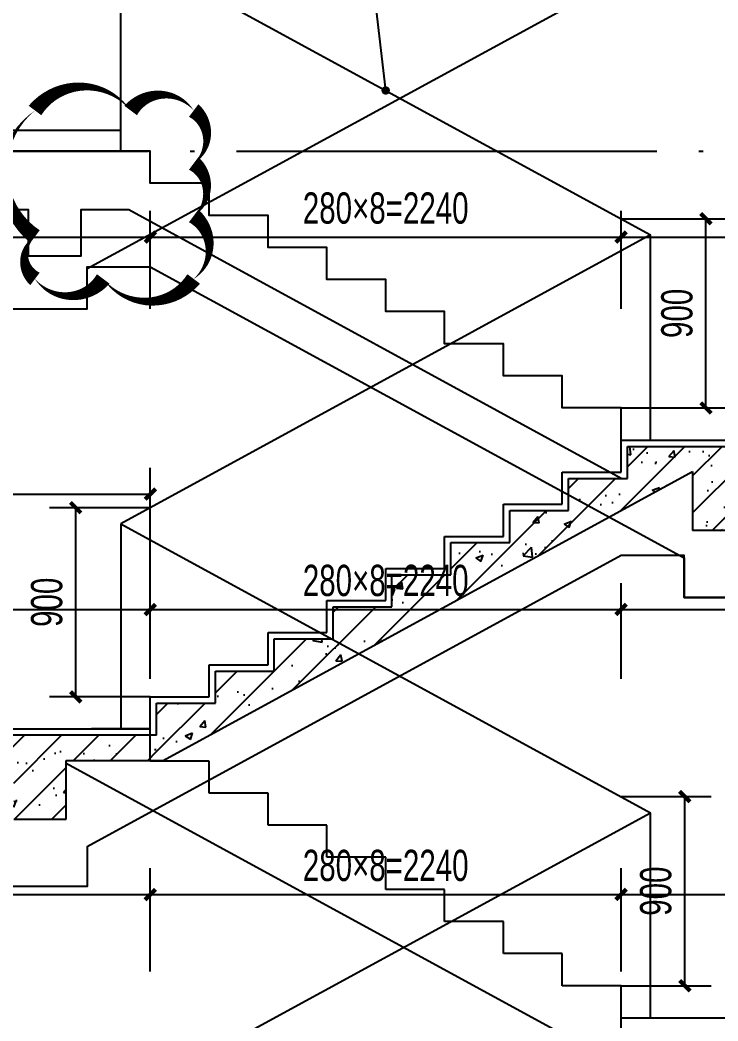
# Model space of a CAD drawing. Extents: x -26219 to 315419, y -160410 to -120810.
# Drawn here: x 262453 to 265774, y -135975 to -131211 of the extents above; entities that cross this region are included whole.
import ezdxf

# ---------------------------------------------------------------- set-up
doc = ezdxf.new("R2010")
doc.units = 0
doc.header["$LTSCALE"] = 1000
doc.header["$MEASUREMENT"] = 0
doc.linetypes.add('DOTE', pattern=[2.42, 2, -0.2, 0.02, -0.2])
for name, color, linetype in [('01-标注_尺寸', 124, 'Continuous'), ('01-标注_符号', 200, 'Continuous'), ('05-填充_天正', 26, 'Continuous'), ('A-E_栏杆', 232, 'Continuous'), ('A_AXIS-轴线', 36, 'Continuous'), ('A_STR-砼墙', 51, 'Continuous'), ('S_E_A-E_楼梯', 4, 'Continuous'), ('S_SURFACE', 6, 'Continuous')]:
    doc.layers.add(name, color=color, linetype=linetype)
doc.layers.add('DIM_MODI', color=6, linetype='Continuous', plot=False)
doc.styles.add('_TCH_DIM_T3', font='ros.shx', dxfattribs={"width": 0.705882, "bigfont": 'jd.shx'})
doc.dimstyles.new('_TCH_ARCH&&50', dxfattribs={"dimtxt": 148.75, "dimasz": 50, "dimexe": 125, "dimexo": 150, "dimgap": 63.125, "dimtad": 1, "dimdec": 0, "dimzin": 0, "dimdsep": 46, "dimtxsty": '_TCH_DIM_T3', "dimblk": 'ARCHTICK', "dimcen": 0.09, "dimclrt": 7, "dimazin": 2, "dimtfac": 1, "dimtdec": 0, "dimtix": 1, "dimtmove": 2, "dimatfit": 3, "dimfxl": 0, "dimtolj": 1, "dimtzin": 0, "dimarcsym": 0})
pattern_1 = [(45, (-233226.89, 206368.42), (-88.388348, 88.388348), []), (50, (-233226.9, 206368.42), (358.63009, -31.37607), [37.5, -412.5]), (355, (-233226.9, 206368.42), (-69.37567, 376.09607), [30, -330]), (100.4514, (-233197, 206365.8), (289.2547, 344.71977), [31.8701, -350.57106]), (46.1842, (-233226.9, 206468.4), (533.62052, -82.7595), [56.25, -618.75]), (96.6356, (-233182.4, 206461.5), (467.33135, 487.05894), [47.80514, -525.8565]), (351.1842, (-233226.9, 206468.4), (467.33097, 487.0593), [45, -495]), (21, (-233176.9, 206443.42), (298.45353, -201.30945), [37.5, -412.5]), (326, (-233176.9, 206443.42), (121.65767, 362.57502), [30, -330]), (71.4514, (-233152, 206426.64), (420.11131, 161.26525), [31.8701, -350.57106]), (37.5, (-233226.89, 206368.42), (6.079928, 166.446927), [0, -326, 0, -335, 0, -331.25]), (7.5, (-233226.89, 206368.42), (131.53477, 197.205856), [0, -191, 0, -318.5, 0, -126.25]), (327.5, (-233338.39, 206368.42), (266.911218, -11.277436), [0, -125, 0, -390, 0, -517.5]), (317.5, (-233388.39, 206368.42), (291.593085, 50.05249), [0, -162.5, 0, -259, 0, -367.5])]

# ---------------------------------------------------------------- blocks, each defined once
blk = doc.blocks.new('_ArchTick')
at = {"color": 0, "linetype": 'ByBlock', "const_width": 0.4}
blk.add_lwpolyline([(-0.5, -0.5), (0.5, 0.5)], dxfattribs=at)
blk = doc.blocks.new('*D589')
at = {"layer": '01-标注_尺寸', "color": 0, "lineweight": -2, "transparency": 16777216}
for p, q in [((265312.7, -134346.1), (265312.7, -133892.1)), ((266812.7, -134346.1), (266812.7, -133892.1)), ((265312.7, -134017.1), (266812.7, -134017.1))]:
    blk.add_line(p, q, dxfattribs=at)
at = {"layer": 'Defpoints', "color": 0, "transparency": 16777216}
for p in [(266812.7, -134017.1), (265312.7, -134496.1), (266812.7, -134496.1)]:
    blk.add_point(p, dxfattribs=at)
at = {"layer": '01-标注_尺寸', "color": 0, "lineweight": -2, "transparency": 16777216, "xscale": 50, "yscale": 50, "zscale": 50, "rotation": 180}
blk.add_blockref('_ArchTick', (265312.7, -134017.1), dxfattribs=at)
at = {"layer": '01-标注_尺寸', "color": 0, "lineweight": -2, "transparency": 16777216, "xscale": 50, "yscale": 50, "zscale": 50}
blk.add_blockref('_ArchTick', (266812.7, -134017.1), dxfattribs=at)
at = {"layer": '01-标注_尺寸', "color": 7, "transparency": 16777216, "insert": (266062.7, -133879.6), "char_height": 148.75, "attachment_point": 5, "style": '_TCH_DIM_T3'}
blk.add_mtext('\\A1;1500', dxfattribs=at)
blk = doc.blocks.new('*D590')
at = {"layer": '01-标注_尺寸', "color": 0, "lineweight": -2, "transparency": 16777216}
for p, q in [((263072.7, -134346.1), (263072.7, -133892.1)), ((265312.7, -134346.1), (265312.7, -133892.1)), ((263072.7, -134017.1), (265312.7, -134017.1))]:
    blk.add_line(p, q, dxfattribs=at)
at = {"layer": 'Defpoints', "color": 0, "transparency": 16777216}
for p in [(265312.7, -134017.1), (263072.7, -134496.1), (265312.7, -134496.1)]:
    blk.add_point(p, dxfattribs=at)
at = {"layer": '01-标注_尺寸', "color": 0, "lineweight": -2, "transparency": 16777216, "xscale": 50, "yscale": 50, "zscale": 50, "rotation": 180}
blk.add_blockref('_ArchTick', (263072.7, -134017.1), dxfattribs=at)
at = {"layer": '01-标注_尺寸', "color": 0, "lineweight": -2, "transparency": 16777216, "xscale": 50, "yscale": 50, "zscale": 50}
blk.add_blockref('_ArchTick', (265312.7, -134017.1), dxfattribs=at)
at = {"layer": '01-标注_尺寸', "color": 7, "transparency": 16777216, "insert": (264192.7, -133879.6), "char_height": 148.75, "attachment_point": 5, "style": '_TCH_DIM_T3'}
blk.add_mtext('\\A1;280×8=2240', dxfattribs=at)
blk = doc.blocks.new('*D591')
at = {"layer": '01-标注_尺寸', "color": 0, "lineweight": -2, "transparency": 16777216}
for p, q in [((261062.6, -134346.1), (261062.6, -133892.1)), ((263072.7, -134346.1), (263072.7, -133892.1)), ((261062.6, -134017.1), (263072.7, -134017.1))]:
    blk.add_line(p, q, dxfattribs=at)
at = {"layer": 'Defpoints', "color": 0, "transparency": 16777216}
for p in [(263072.7, -134017.1), (261062.6, -134496.1), (263072.7, -134496.1)]:
    blk.add_point(p, dxfattribs=at)
at = {"layer": '01-标注_尺寸', "color": 0, "lineweight": -2, "transparency": 16777216, "xscale": 50, "yscale": 50, "zscale": 50, "rotation": 180}
blk.add_blockref('_ArchTick', (261062.6, -134017.1), dxfattribs=at)
at = {"layer": '01-标注_尺寸', "color": 0, "lineweight": -2, "transparency": 16777216, "xscale": 50, "yscale": 50, "zscale": 50}
blk.add_blockref('_ArchTick', (263072.7, -134017.1), dxfattribs=at)
at = {"layer": '01-标注_尺寸', "color": 7, "transparency": 16777216, "insert": (262067.6, -133879.6), "char_height": 148.75, "attachment_point": 5, "style": '_TCH_DIM_T3'}
blk.add_mtext('\\A1;2010', dxfattribs=at)
blk = doc.blocks.new('*D592')
at = {"layer": '01-标注_尺寸', "color": 0, "lineweight": -2, "transparency": 16777216}
for p, q in [((265312.7, -135739.8), (265312.7, -135248.4)), ((266812.7, -135739.8), (266812.7, -135248.4)), ((265312.7, -135373.4), (266812.7, -135373.4))]:
    blk.add_line(p, q, dxfattribs=at)
at = {"layer": 'Defpoints', "color": 0, "transparency": 16777216}
for p in [(266812.7, -135373.4), (265312.7, -135889.8), (266812.7, -135889.8)]:
    blk.add_point(p, dxfattribs=at)
at = {"layer": '01-标注_尺寸', "color": 0, "lineweight": -2, "transparency": 16777216, "xscale": 50, "yscale": 50, "zscale": 50, "rotation": 180}
blk.add_blockref('_ArchTick', (265312.7, -135373.4), dxfattribs=at)
at = {"layer": '01-标注_尺寸', "color": 0, "lineweight": -2, "transparency": 16777216, "xscale": 50, "yscale": 50, "zscale": 50}
blk.add_blockref('_ArchTick', (266812.7, -135373.4), dxfattribs=at)
at = {"layer": '01-标注_尺寸', "color": 7, "transparency": 16777216, "insert": (266062.7, -135235.9), "char_height": 148.75, "attachment_point": 5, "style": '_TCH_DIM_T3'}
blk.add_mtext('\\A1;1500', dxfattribs=at)
blk = doc.blocks.new('*D593')
at = {"layer": '01-标注_尺寸', "color": 0, "lineweight": -2, "transparency": 16777216}
for p, q in [((263072.7, -135739.8), (263072.7, -135248.4)), ((265312.7, -135739.8), (265312.7, -135248.4)), ((263072.7, -135373.4), (265312.7, -135373.4))]:
    blk.add_line(p, q, dxfattribs=at)
at = {"layer": 'Defpoints', "color": 0, "transparency": 16777216}
for p in [(265312.7, -135373.4), (263072.7, -135889.8), (265312.7, -135889.8)]:
    blk.add_point(p, dxfattribs=at)
at = {"layer": '01-标注_尺寸', "color": 0, "lineweight": -2, "transparency": 16777216, "xscale": 50, "yscale": 50, "zscale": 50, "rotation": 180}
blk.add_blockref('_ArchTick', (263072.7, -135373.4), dxfattribs=at)
at = {"layer": '01-标注_尺寸', "color": 0, "lineweight": -2, "transparency": 16777216, "xscale": 50, "yscale": 50, "zscale": 50}
blk.add_blockref('_ArchTick', (265312.7, -135373.4), dxfattribs=at)
at = {"layer": '01-标注_尺寸', "color": 7, "transparency": 16777216, "insert": (264192.7, -135235.9), "char_height": 148.75, "attachment_point": 5, "style": '_TCH_DIM_T3'}
blk.add_mtext('\\A1;280×8=2240', dxfattribs=at)
blk = doc.blocks.new('*D594')
at = {"layer": '01-标注_尺寸', "color": 0, "lineweight": -2, "transparency": 16777216}
for p, q in [((260262.7, -135739.8), (260262.7, -135248.4)), ((263072.7, -135739.8), (263072.7, -135248.4)), ((260262.7, -135373.4), (263072.7, -135373.4))]:
    blk.add_line(p, q, dxfattribs=at)
at = {"layer": 'Defpoints', "color": 0, "transparency": 16777216}
for p in [(263072.7, -135373.4), (260262.7, -135889.8), (263072.7, -135889.8)]:
    blk.add_point(p, dxfattribs=at)
at = {"layer": '01-标注_尺寸', "color": 0, "lineweight": -2, "transparency": 16777216, "xscale": 50, "yscale": 50, "zscale": 50, "rotation": 180}
blk.add_blockref('_ArchTick', (260262.7, -135373.4), dxfattribs=at)
at = {"layer": '01-标注_尺寸', "color": 0, "lineweight": -2, "transparency": 16777216, "xscale": 50, "yscale": 50, "zscale": 50}
blk.add_blockref('_ArchTick', (263072.7, -135373.4), dxfattribs=at)
at = {"layer": '01-标注_尺寸', "color": 7, "transparency": 16777216, "insert": (261667.7, -135235.9), "char_height": 148.75, "attachment_point": 5, "style": '_TCH_DIM_T3'}
blk.add_mtext('\\A1;2810', dxfattribs=at)
blk = doc.blocks.new('*D595')
at = {"layer": '01-标注_尺寸', "color": 0, "lineweight": -2, "transparency": 16777216}
for p, q in [((265312.7, -132585.3), (265312.7, -132119.6)), ((266812.7, -132585.3), (266812.7, -132119.6)), ((265312.7, -132244.6), (266812.7, -132244.6))]:
    blk.add_line(p, q, dxfattribs=at)
at = {"layer": 'Defpoints', "color": 0, "transparency": 16777216}
for p in [(266812.7, -132244.6), (265312.7, -132735.3), (266812.7, -132735.3)]:
    blk.add_point(p, dxfattribs=at)
at = {"layer": '01-标注_尺寸', "color": 0, "lineweight": -2, "transparency": 16777216, "xscale": 50, "yscale": 50, "zscale": 50, "rotation": 180}
blk.add_blockref('_ArchTick', (265312.7, -132244.6), dxfattribs=at)
at = {"layer": '01-标注_尺寸', "color": 0, "lineweight": -2, "transparency": 16777216, "xscale": 50, "yscale": 50, "zscale": 50}
blk.add_blockref('_ArchTick', (266812.7, -132244.6), dxfattribs=at)
at = {"layer": '01-标注_尺寸', "color": 7, "transparency": 16777216, "insert": (266062.7, -132107.1), "char_height": 148.75, "attachment_point": 5, "style": '_TCH_DIM_T3'}
blk.add_mtext('\\A1;1500', dxfattribs=at)
blk = doc.blocks.new('*D596')
at = {"layer": '01-标注_尺寸', "color": 0, "lineweight": -2, "transparency": 16777216}
for p, q in [((263072.7, -132585.3), (263072.7, -132119.6)), ((265312.7, -132585.3), (265312.7, -132119.6)), ((263072.7, -132244.6), (265312.7, -132244.6))]:
    blk.add_line(p, q, dxfattribs=at)
at = {"layer": 'Defpoints', "color": 0, "transparency": 16777216}
for p in [(265312.7, -132244.6), (263072.7, -132735.3), (265312.7, -132735.3)]:
    blk.add_point(p, dxfattribs=at)
at = {"layer": '01-标注_尺寸', "color": 0, "lineweight": -2, "transparency": 16777216, "xscale": 50, "yscale": 50, "zscale": 50, "rotation": 180}
blk.add_blockref('_ArchTick', (263072.7, -132244.6), dxfattribs=at)
at = {"layer": '01-标注_尺寸', "color": 0, "lineweight": -2, "transparency": 16777216, "xscale": 50, "yscale": 50, "zscale": 50}
blk.add_blockref('_ArchTick', (265312.7, -132244.6), dxfattribs=at)
at = {"layer": '01-标注_尺寸', "color": 7, "transparency": 16777216, "insert": (264192.7, -132107.1), "char_height": 148.75, "attachment_point": 5, "style": '_TCH_DIM_T3'}
blk.add_mtext('\\A1;280×8=2240', dxfattribs=at)
blk = doc.blocks.new('*D597')
at = {"layer": '01-标注_尺寸', "color": 0, "lineweight": -2, "transparency": 16777216}
for p, q in [((261062.6, -132585.3), (261062.6, -132119.6)), ((263072.7, -132585.3), (263072.7, -132119.6)), ((261062.6, -132244.6), (263072.7, -132244.6))]:
    blk.add_line(p, q, dxfattribs=at)
at = {"layer": 'Defpoints', "color": 0, "transparency": 16777216}
for p in [(263072.7, -132244.6), (261062.6, -132735.3), (263072.7, -132735.3)]:
    blk.add_point(p, dxfattribs=at)
at = {"layer": '01-标注_尺寸', "color": 0, "lineweight": -2, "transparency": 16777216, "xscale": 50, "yscale": 50, "zscale": 50, "rotation": 180}
blk.add_blockref('_ArchTick', (261062.6, -132244.6), dxfattribs=at)
at = {"layer": '01-标注_尺寸', "color": 0, "lineweight": -2, "transparency": 16777216, "xscale": 50, "yscale": 50, "zscale": 50}
blk.add_blockref('_ArchTick', (263072.7, -132244.6), dxfattribs=at)
at = {"layer": '01-标注_尺寸', "color": 7, "transparency": 16777216, "insert": (262067.6, -132107.1), "char_height": 148.75, "attachment_point": 5, "style": '_TCH_DIM_T3'}
blk.add_mtext('\\A1;2010', dxfattribs=at)
blk = doc.blocks.new('*D901')
at = {"layer": '01-标注_尺寸', "color": 0, "lineweight": -2, "transparency": 16777216}
for p, q in [((265313.8, -132157.5), (265841.5, -132157.5)), ((265716.5, -133057.5), (265716.5, -132157.5)), ((265313.8, -133057.5), (265841.5, -133057.5))]:
    blk.add_line(p, q, dxfattribs=at)
at = {"layer": 'Defpoints', "color": 0, "transparency": 16777216}
for p in [(265163.8, -132157.5), (265716.5, -132157.5), (265163.8, -133057.5)]:
    blk.add_point(p, dxfattribs=at)
at = {"layer": '01-标注_尺寸', "color": 0, "lineweight": -2, "transparency": 16777216, "xscale": 50, "yscale": 50, "zscale": 50}
for p, rotation in [((265716.5, -132157.5), 90), ((265716.5, -133057.5), 270)]:
    blk.add_blockref('_ArchTick', p, dxfattribs=dict(at, rotation=rotation))
at = {"layer": '01-标注_尺寸', "color": 7, "transparency": 16777216, "insert": (265579, -132607.5), "char_height": 148.75, "attachment_point": 5, "rotation": 90, "style": '_TCH_DIM_T3'}
blk.add_mtext('\\A1;900', dxfattribs=at)
blk = doc.blocks.new('*D902')
at = {"layer": '01-标注_尺寸', "color": 0, "lineweight": -2, "transparency": 16777216}
for p, q in [((265312.7, -134907.5), (265740.9, -134907.5)), ((265615.9, -135807.5), (265615.9, -134907.5)), ((265312.7, -135807.5), (265740.9, -135807.5))]:
    blk.add_line(p, q, dxfattribs=at)
at = {"layer": 'Defpoints', "color": 0, "transparency": 16777216}
for p in [(265162.7, -134907.5), (265615.9, -134907.5), (265162.7, -135807.5)]:
    blk.add_point(p, dxfattribs=at)
at = {"layer": '01-标注_尺寸', "color": 0, "lineweight": -2, "transparency": 16777216, "xscale": 50, "yscale": 50, "zscale": 50}
for p, rotation in [((265615.9, -134907.5), 90), ((265615.9, -135807.5), 270)]:
    blk.add_blockref('_ArchTick', p, dxfattribs=dict(at, rotation=rotation))
at = {"layer": '01-标注_尺寸', "color": 7, "transparency": 16777216, "insert": (265478.4, -135357.5), "char_height": 148.75, "attachment_point": 5, "rotation": 90, "style": '_TCH_DIM_T3'}
blk.add_mtext('\\A1;900', dxfattribs=at)
blk = doc.blocks.new('*D904')
at = {"layer": '01-标注_尺寸', "color": 0, "lineweight": -2, "transparency": 16777216}
for p, q in [((263072.7, -133532.5), (262592.9, -133532.5)), ((262717.9, -134432.5), (262717.9, -133532.5)), ((263072.7, -134432.5), (262592.9, -134432.5))]:
    blk.add_line(p, q, dxfattribs=at)
at = {"layer": 'Defpoints', "color": 0, "transparency": 16777216}
for p in [(262717.9, -133532.5), (263222.7, -133532.5), (263222.7, -134432.5)]:
    blk.add_point(p, dxfattribs=at)
at = {"layer": '01-标注_尺寸', "color": 0, "lineweight": -2, "transparency": 16777216, "xscale": 50, "yscale": 50, "zscale": 50}
for p, rotation in [((262717.9, -133532.5), 90), ((262717.9, -134432.5), 270)]:
    blk.add_blockref('_ArchTick', p, dxfattribs=dict(at, rotation=rotation))
at = {"layer": '01-标注_尺寸', "color": 7, "transparency": 16777216, "insert": (262580.4, -133982.5), "char_height": 148.75, "attachment_point": 5, "rotation": 90, "style": '_TCH_DIM_T3'}
blk.add_mtext('\\A1;900', dxfattribs=at)
blk = doc.blocks.new('*D1301')
at = {"layer": '01-标注_尺寸', "color": 0, "lineweight": -2, "transparency": 16777216}
for p, q in [((261262.6, -134282.5), (261262.6, -133342.5)), ((263072.7, -134282.5), (263072.7, -133342.5)), ((261262.6, -133467.5), (263072.7, -133467.5))]:
    blk.add_line(p, q, dxfattribs=at)
at = {"layer": 'Defpoints', "color": 0, "transparency": 16777216}
for p in [(263072.7, -133467.5), (261262.6, -134432.5), (263072.7, -134432.5)]:
    blk.add_point(p, dxfattribs=at)
at = {"layer": '01-标注_尺寸', "color": 0, "lineweight": -2, "transparency": 16777216, "xscale": 50, "yscale": 50, "zscale": 50, "rotation": 180}
blk.add_blockref('_ArchTick', (261262.6, -133467.5), dxfattribs=at)
at = {"layer": '01-标注_尺寸', "color": 0, "lineweight": -2, "transparency": 16777216, "xscale": 50, "yscale": 50, "zscale": 50}
blk.add_blockref('_ArchTick', (263072.7, -133467.5), dxfattribs=at)
at = {"layer": '01-标注_尺寸', "color": 7, "transparency": 16777216, "insert": (262167.6, -133330), "char_height": 148.75, "attachment_point": 5, "style": '_TCH_DIM_T3'}
blk.add_mtext('\\A1;1810', dxfattribs=at)

msp = doc.modelspace()

# ---------------------------------------------------------------- hatches: boundary and pattern name
at = {"layer": '05-填充_天正'}
h = msp.add_hatch(dxfattribs=at)
h.set_pattern_fill('钢筋混凝土', color=256, scale=50, style=0)
h.set_pattern_definition(pattern_1)
h.paths.add_polyline_path([(266812.7, -133360.3), (266812.7, -133240.3), (265342.7, -133240.3), (265342.7, -133529.8), (265652.7, -133360.7), (265652.7, -133640.3), (265902.7, -133640.3), (265902.7, -133360.3)])
h = msp.add_hatch(dxfattribs=at)
h.set_pattern_fill('钢筋混凝土', color=256, scale=50, style=0)
h.set_pattern_definition(pattern_1)
h.paths.add_polyline_path([(263102.7, -134615.3), (263102.7, -134462.5), (263382.7, -134462.5), (263382.7, -134309.8), (263662.7, -134309.8), (263662.7, -134157), (263942.7, -134157), (263942.7, -134004.2), (264222.7, -134004.2), (264222.7, -133851.4), (264502.7, -133851.4), (264502.7, -133698.7), (264782.7, -133698.7), (264782.7, -133545.9), (265062.7, -133545.9), (265062.7, -133393.1), (265342.7, -133393.1), (265342.7, -133360.3), (265342.7, -133529.8), (263102.7, -134752)])
h = msp.add_hatch(dxfattribs=at)
h.set_pattern_fill('钢筋混凝土', color=256, scale=50, style=0)
h.set_pattern_definition(pattern_1)
h.paths.add_polyline_path([(260262.7, -134615.3), (260262.7, -134735.3), (261062.6, -134735.3), (261062.6, -135035.3), (261262.6, -135035.3), (261262.6, -134735.3), (262422.7, -134735.3), (262422.7, -135015.3), (262672.7, -135015.3), (262672.7, -134735.3), (263102.7, -134735.3), (263102.7, -134615.3)])

# ---------------------------------------------------------------- linework, layer by layer
at = {"layer": '01-标注_符号'}
msp.add_line((264192.7, -131546.4), (264119.1, -130908.1), dxfattribs=at)
at = {"layer": '01-标注_符号', "const_width": 20}
msp.add_lwpolyline([(264193.8, -131556.4, 1), (264191.5, -131536.5, 1)], format="xyb", close=True, dxfattribs=at)
at = {"layer": 'A-E_栏杆'}
for p, q in [((262932.7, -131835.3), (262932.7, -130715.3)), ((262932.7, -130858.9), (265452.7, -132233.9)), ((261262.6, -131735.3), (262932.7, -131735.3)), ((265452.7, -132233.9), (262932.7, -133608.9)), ((265452.7, -133210.3), (265452.7, -132233.9)), ((262932.7, -133608.9), (262932.7, -134585.3))]:
    msp.add_line(p, q, dxfattribs=at)
for points in [[(262932.7, -133608.9), (265452.7, -134983.9)], [(262932.7, -137335.3), (262932.7, -136358.9), (265452.7, -134983.9)], [(265452.7, -135960.3), (265452.7, -134983.9)]]:
    msp.add_lwpolyline(points, dxfattribs=at)
at = {"layer": 'A_AXIS-轴线', "linetype": 'DOTE'}
msp.add_lwpolyline([(261062.6, -131835.3), (267912.7, -131835.3)], dxfattribs=at)
at = {"layer": 'A_STR-砼墙'}
for p, q in [((265342.7, -133393.1), (265342.7, -133240.3)), ((265342.7, -133240.3), (266812.7, -133240.3)), ((263133.3, -134735.3), (265652.7, -133360.7)), ((265062.7, -133545.9), (265062.7, -133393.1)), ((265062.7, -133393.1), (265342.7, -133393.1)), ((265652.7, -133360.7), (265652.7, -133640.3)), ((264782.7, -133698.7), (264782.7, -133545.9)), ((264782.7, -133545.9), (265062.7, -133545.9)), ((265902.7, -133640.3), (265652.7, -133640.3)), ((264502.7, -133851.4), (264502.7, -133698.7)), ((264502.7, -133698.7), (264782.7, -133698.7)), ((264222.7, -134004.2), (264222.7, -133851.4)), ((264222.7, -133851.4), (264502.7, -133851.4)), ((263942.7, -134157), (263942.7, -134004.2)), ((263942.7, -134004.2), (264222.7, -134004.2)), ((263662.7, -134309.8), (263662.7, -134157)), ((263662.7, -134157), (263942.7, -134157)), ((263382.7, -134462.5), (263382.7, -134309.8)), ((263382.7, -134309.8), (263662.7, -134309.8)), ((263102.7, -134615.3), (263102.7, -134462.5)), ((263102.7, -134462.5), (263382.7, -134462.5)), ((263102.7, -134615.3), (260262.7, -134615.3)), ((262672.7, -135015.3), (262672.7, -134735.3)), ((262672.7, -134735.3), (263133.3, -134735.3)), ((262422.7, -135015.3), (262672.7, -135015.3))]:
    msp.add_line(p, q, dxfattribs=at)
at = {"layer": 'Defpoints'}
for points in [[(265312.7, -131010.3), (262772.7, -132396.2)], [(261262.6, -132585.3), (262772.7, -132585.3), (262772.7, -132385.3), (263072.7, -132385.3), (265612.7, -133771.2), (265612.7, -133960.3), (266812.7, -133960.3)], [(266812.7, -133960.3), (265612.7, -133960.3), (265612.7, -133760.3), (265312.7, -133760.3), (262772.7, -135146.2), (262772.7, -135335.3), (260262.7, -135335.3)]]:
    msp.add_lwpolyline(points, dxfattribs=at)
at = {"layer": 'DIM_MODI'}
msp.add_lwpolyline([(262523.9, -132443.5, 0, 75, 0.5), (262848.9, -132443.5, 0, 75, 0.5), (263279.1, -132443.5, 0, 75, 0.5), (263279.1, -132143.5, 0, 75, 0.5), (263279.1, -131893.5, 0, 75, 0.5), (263279.1, -131641.9, 0, 75, 0.5), (262979.1, -131641.9, 0, 75, 0.5), (262523.9, -131641.9, 0, 75, 0.5), (262523.9, -132241.9, 0, 75, 0.5)], format="xyseb", close=True, dxfattribs=at)
at = {"layer": 'S_E_A-E_楼梯'}
for p, q in [((263072.7, -134585.3), (262792.7, -134585.3)), ((263072.7, -134738.1), (263072.7, -134585.3)), ((265172.2, -136113.1), (262672.7, -134749.3)), ((263352.7, -134738.1), (263072.7, -134738.1)), ((263352.7, -134890.9), (263352.7, -134738.1)), ((263632.7, -134890.9), (263352.7, -134890.9)), ((263632.7, -135043.7), (263632.7, -134890.9)), ((263912.7, -135043.7), (263632.7, -135043.7)), ((263912.7, -135196.4), (263912.7, -135043.7)), ((264192.7, -135196.4), (263912.7, -135196.4)), ((264192.7, -135349.2), (264192.7, -135196.4)), ((264472.7, -135349.2), (264192.7, -135349.2)), ((264472.7, -135502), (264472.7, -135349.2)), ((264752.7, -135502), (264472.7, -135502)), ((264752.7, -135654.8), (264752.7, -135502)), ((265032.7, -135654.8), (264752.7, -135654.8)), ((265032.7, -135807.5), (265032.7, -135654.8)), ((265312.7, -135807.5), (265032.7, -135807.5)), ((265312.7, -135960.3), (265312.7, -135807.5))]:
    msp.add_line(p, q, dxfattribs=at)
for points in [[(265312.7, -133210.3), (265312.7, -133057.5), (265032.7, -133057.5), (265032.7, -132904.8), (264752.7, -132904.8), (264752.7, -132752), (264472.7, -132752), (264472.7, -132599.2), (264192.7, -132599.2), (264192.7, -132446.4), (263912.7, -132446.4), (263912.7, -132293.7), (263632.7, -132293.7), (263632.7, -132140.9), (263352.7, -132140.9), (263352.7, -131988.1), (263072.7, -131988.1), (263072.7, -131835.3), (261262.6, -131835.3)], [(265312.7, -133393.4), (262970.3, -132115.3), (262742.7, -132115.3), (262742.7, -132335.3), (262492.7, -132335.3), (262492.7, -132115.3), (261262.6, -132115.3)]]:
    msp.add_lwpolyline(points, dxfattribs=at)
at = {"layer": 'S_SURFACE'}
for p, q in [((265312.7, -133330.3), (265312.7, -133210.3)), ((265312.7, -133210.3), (266812.7, -133210.3)), ((265312.7, -133363.1), (265312.7, -133330.3)), ((265312.7, -133330.3), (265312.7, -133330.3)), ((265032.7, -133515.9), (265032.7, -133363.1)), ((265032.7, -133363.1), (265312.7, -133363.1)), ((264752.7, -133668.7), (264752.7, -133515.9)), ((264752.7, -133515.9), (265032.7, -133515.9)), ((264472.7, -133821.4), (264472.7, -133668.7)), ((264472.7, -133668.7), (264752.7, -133668.7)), ((264192.7, -133974.2), (264192.7, -133821.4)), ((264192.7, -133821.4), (264472.7, -133821.4)), ((263912.7, -134127), (263912.7, -133974.2)), ((263912.7, -133974.2), (264192.7, -133974.2)), ((263632.7, -134279.8), (263632.7, -134127)), ((263632.7, -134127), (263912.7, -134127)), ((263352.7, -134432.5), (263352.7, -134279.8)), ((263352.7, -134279.8), (263632.7, -134279.8)), ((263072.7, -134585.3), (263072.7, -134432.5)), ((263072.7, -134432.5), (263352.7, -134432.5)), ((260262.7, -134585.3), (263072.7, -134585.3)), ((263072.7, -134585.3), (263072.7, -134585.3)), ((265312.7, -136080.3), (265312.7, -135960.3)), ((265312.7, -135960.3), (266812.7, -135960.3))]:
    msp.add_line(p, q, dxfattribs=at)

# ---------------------------------------------------------------- dimensions: what is measured, and where the dimension line sits
at = {"layer": '01-标注_尺寸'}
for p1, p2, distance, picture, middle in [((261062.6, -132735.3), (263072.7, -132735.3), 490.7, '*D597', (262067.6, -132107.1)), ((265312.7, -132735.3), (266812.7, -132735.3), 490.7, '*D595', (266062.7, -132107.1)), ((265163.8, -133057.5), (265163.8, -132157.5), -552.7, '*D901', (265579, -132607.5)), ((261262.6, -134432.5), (263072.7, -134432.5), 965, '*D1301', (262167.6, -133330)), ((263222.7, -134432.5), (263222.7, -133532.5), 504.7, '*D904', (262580.4, -133982.5)), ((261062.6, -134496.1), (263072.7, -134496.1), 479, '*D591', (262067.6, -133879.6)), ((265312.7, -134496.1), (266812.7, -134496.1), 479, '*D589', (266062.7, -133879.6)), ((265162.7, -135807.5), (265162.7, -134907.5), -453.3, '*D902', (265478.4, -135357.5)), ((260262.7, -135889.8), (263072.7, -135889.8), 516.5, '*D594', (261667.7, -135235.9)), ((265312.7, -135889.8), (266812.7, -135889.8), 516.5, '*D592', (266062.7, -135235.9))]:
    dim = msp.add_aligned_dim(p1=p1, p2=p2, distance=distance, dimstyle='_TCH_ARCH&&50', dxfattribs=at)
    dim.commit()
    dim.dimension.update_dxf_attribs({"geometry": picture, "text_midpoint": middle})
for p1, p2, distance, picture, middle in [((263072.7, -132735.3), (265312.7, -132735.3), 490.7, '*D596', (264192.7, -132107.1)), ((263072.7, -134496.1), (265312.7, -134496.1), 479, '*D590', (264192.7, -133879.6)), ((263072.7, -135889.8), (265312.7, -135889.8), 516.5, '*D593', (264192.7, -135235.9))]:
    dim = msp.add_aligned_dim(p1=p1, p2=p2, distance=distance, text='280×8=2240', dimstyle='_TCH_ARCH&&50', dxfattribs=at)
    dim.commit()
    dim.dimension.update_dxf_attribs({"geometry": picture, "text_midpoint": middle})

doc.saveas('drawing.dxf')
